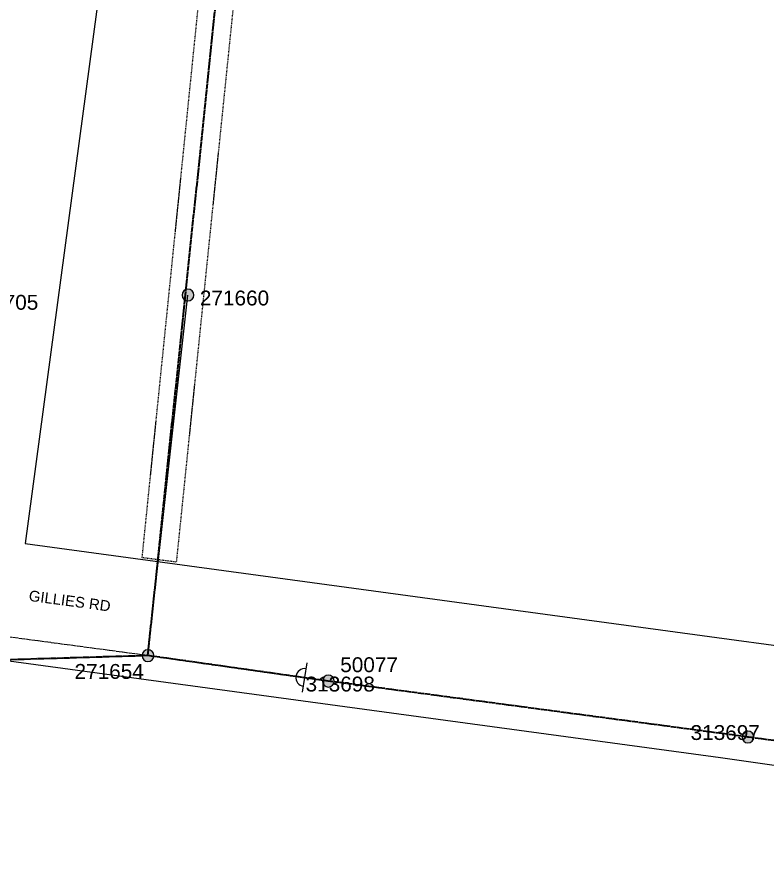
# Model space of a CAD drawing. Header units: metres. Extents: x 267072 to 270320, y 6186424 to 6191197.
# Drawn here: x 267969.6 to 268095.7, y 6187439 to 6187580.6 of the extents above; entities that cross this region are included whole.
import ezdxf
from ezdxf.enums import TextEntityAlignment as Align

# ---------------------------------------------------------------- set-up
doc = ezdxf.new("R2010")
doc.units = ezdxf.units.M
for name, pattern in [('Cable Exist OH', [1, 1, 0]), ('DASHED', [19.05, 12.7, -6.35]), ('HIDDEN2', [0.1875, 0.125, -0.0625])]:
    doc.linetypes.add(name, pattern=pattern)
doc.layers.get('0').update_dxf_attribs({"color": 6})
for name, color, linetype, lineweight in [('_User_HV_Exist', 1, 'Continuous', 35), ('Cadastre Land Parcels_SP_EXT', 118, 'Continuous', 15), ('Cadastre Other Property_SP_EXT', 138, 'DASHED', 15), ('Cadastre Roads_SP_EXT', 218, 'Continuous', 15), ('Mains_HV_EXT', 13, 'Continuous', 25)]:
    doc.layers.add(name, color=color, linetype=linetype, lineweight=lineweight)
for name, color, linetype in [('Equip_SP_HV_EXT', 7, 'Continuous'), ('OH_Details_SP_MISC', 7, 'Continuous'), ('SupportsOH_SP_TR_HV_LV_SL_EXT', 7, 'Continuous'), ('SupportsOH_SP_TR_HV_LV_SL_MOD', 3, 'Continuous')]:
    doc.layers.add(name, color=color, linetype=linetype)
doc.styles.add('POLE_LABEL', font='arial.ttf', dxfattribs={"height": 2})
doc.styles.get("Standard").update_dxf_attribs({"font": 'arial.ttf'})

# ---------------------------------------------------------------- blocks, each defined once
blk = doc.blocks.new('POLE_EXT')
blk.add_hatch(color=256).paths.add_polyline_path([(-1, 0, 1), (1, 0, 1)])
blk.add_lwpolyline([(-1, 0, 1), (1, 0, 1)], format="xyb", close=True)
at = {"flags": 8}
blk.add_attdef('pNumber', text='', height=2, dxfattribs=at).set_placement((2.5, 2.5), align=Align.MIDDLE_CENTER)
at = {"style": 'POLE_LABEL', "flags": 9}
for tag, p in [('STRUCTURE_PLANT_NUMBER', (1.35, 0.03)), ('STREET_CODE', (1.35, -0.2))]:
    blk.add_attdef(tag, text='', height=0.2, dxfattribs=at).set_placement(p, align=Align.MIDDLE_LEFT)
at = {"flags": 9}
for tag, p in [('OWNED_BY', (1.35, -0.4)), ('SPECIAL_USE', (1.35, -0.8)), ('STATE', (1.35, -1)), ('cLV', (1.35, -1.4)), ('PARENT', (1.35, -0.6)), ('USAGE', (1.35, -1.2)), ('hDepth', (1.35, -1.6)), ('hDia', (1.35, -1.8)), ('cHV', (1.35, -2)), ('LBRACKET', (1.35, -2.2)), ('LExisting', (1.35, -2.4)), ('LANTNUMBER', (1.35, -2.6)), ('LOther', (1.35, -2.8)), ('cLinedev', (1.35, -3.4)), ('pExisting', (1.35, -3.8)), ('LRemove', (1.35, -3)), ('LEGEND', (1.35, -3.2)), ('LOCATION', (1.35, -3.6)), ('PFNUMBER', (1.35, -4)), ('NEWPFNUMBER', (1.35, -4.2)), ('pFooting', (1.35, -4.4)), ('pNew', (1.35, -4.6)), ('pRelocate', (1.35, -5)), ('pRemove', (1.35, -5.2)), ('pReplace', (1.35, -5.4)), ('pStay', (1.35, -5.6)), ('pType', (1.35, -5.8)), ('cspan', (1.35, -6)), ('STREETNAME', (1.35, -6.2)), ('SUBURB', (1.35, -6.4)), ('OPERATED_BY', (1.36, -7.01)), ('NOTES', (1.35, -6.6)), ('MAINTAINED_BY', (1.36, -6.81))]:
    blk.add_attdef(tag, text='', height=0.2, dxfattribs=at).set_placement(p, align=Align.MIDDLE_LEFT)
at = {"flags": 1}
blk.add_attdef('Z', (1.35, -7.33), '', height=0.2, dxfattribs=at)
blk = doc.blocks.new('HV_USL_CLOSED_EXT')
at = {"layer": 'Equip_SP_HV_EXT'}
blk.add_line((4, 2.5), (4, -2.5), dxfattribs=at)
blk.add_arc((4, 0), 1.5, 270, 90, dxfattribs=at)
at = {"layer": 'Equip_SP_HV_EXT', "width": 0.9, "flags": 8}
blk.add_attdef('ASSET_NUM', text='', height=2, rotation=270, dxfattribs=at).set_placement((9.5, 0), align=Align.MIDDLE_CENTER)
at = {"layer": 'Equip_SP_HV_EXT'}
for tag, flags, p in [('ACTUAL_STATUS', 9, (0, 1.55)), ('STREET_CODE', 9, (0, 1.75)), ('CONSTRUCTED_VOLTAGE', 9, (0, 1.35)), ('NO_PHASES', 9, (0, 1.15)), ('OPERATING_VOLTAGE', 9, (0, 0.95)), ('ORIENTATION', 9, (0, 0.75)), ('OWNED_BY', 9, (0, 0.55)), ('OPERATED_BY', 9, (0, 0.35)), ('MAINTAINED_BY', 9, (0, 0.15)), ('STATE', 9, (0, -0.05)), ('SWITCH_TYPE', 9, (0, -0.25)), ('USAGE', 9, (0, -0.45)), ('LEGEND', 9, (0, -0.65)), ('LOCATION', 9, (0, -0.85)), ('STREETNAME', 9, (0, -1.05)), ('SUBURB', 9, (0, -1.25)), ('NOTES', 9, (0, -1.45)), ('Z', 1, (0, -1.85)), ('LABEL_ALIGNMENT', 9, (0, -1.65))]:
    blk.add_attdef(tag, text='', height=0.1, dxfattribs=dict(at, flags=flags)).set_placement(p, align=Align.MIDDLE_LEFT)
blk = doc.blocks.new('*U259')
blk.add_hatch(color=256).paths.add_polyline_path([(-1, 0, 1), (1, 0, 1)])
blk.add_lwpolyline([(-1, 0, 1), (1, 0, 1)], format="xyb", close=True)
at = {"flags": 8}
blk.add_attdef('pNumber', text='', height=2, dxfattribs=at).set_placement((-0.14, -17.15), align=Align.MIDDLE_CENTER)
at = {"style": 'POLE_LABEL', "flags": 9}
for tag, p in [('STRUCTURE_PLANT_NUMBER', (-1.28, -19.62)), ('STREET_CODE', (-1.28, -19.85))]:
    blk.add_attdef(tag, text='', height=0.2, dxfattribs=at).set_placement(p, align=Align.MIDDLE_LEFT)
at = {"flags": 9}
for tag, p in [('OWNED_BY', (-1.28, -20.05)), ('SPECIAL_USE', (-1.28, -20.45)), ('STATE', (-1.28, -20.65)), ('cLV', (-1.28, -21.05)), ('PARENT', (-1.28, -20.25)), ('USAGE', (-1.28, -20.85)), ('hDepth', (-1.28, -21.25)), ('cHV', (-1.28, -21.65)), ('hDia', (-1.28, -21.45)), ('LBRACKET', (-1.28, -21.85)), ('LExisting', (-1.28, -22.05)), ('LANTNUMBER', (-1.28, -22.25)), ('LOther', (-1.28, -22.45)), ('LRemove', (-1.28, -22.65)), ('cLinedev', (-1.28, -23.05)), ('pExisting', (-1.28, -23.45)), ('pFooting', (-1.28, -24.05)), ('LEGEND', (-1.28, -22.85)), ('LOCATION', (-1.28, -23.25)), ('PFNUMBER', (-1.28, -23.65)), ('NEWPFNUMBER', (-1.28, -23.85)), ('pNew', (-1.28, -24.25)), ('pRelocate', (-1.28, -24.65)), ('pRemove', (-1.28, -24.85)), ('pReplace', (-1.28, -25.05)), ('pStay', (-1.28, -25.25)), ('pType', (-1.28, -25.45)), ('cspan', (-1.28, -25.65)), ('STREETNAME', (-1.28, -25.85)), ('SUBURB', (-1.28, -26.05)), ('OPERATED_BY', (-1.28, -26.66)), ('NOTES', (-1.28, -26.25)), ('MAINTAINED_BY', (-1.28, -26.47))]:
    blk.add_attdef(tag, text='', height=0.2, dxfattribs=at).set_placement(p, align=Align.MIDDLE_LEFT)
at = {"flags": 1}
blk.add_attdef('Z', (-1.28, -26.98), '', height=0.2, dxfattribs=at)

msp = doc.modelspace()

# ---------------------------------------------------------------- linework, layer by layer
at = {"layer": '_User_HV_Exist', "linetype": 'Cable Exist OH'}
for points in [[(267991.6266, 6187473.2576), (268008.8388, 6187638.6155), (268012.8581, 6187697.9708)], [(267991.6266, 6187473.2576), (267951.8427, 6187472.0535)], [(268021.9573, 6187468.9787), (267991.6266, 6187473.2576)], [(268139.3831, 6187453.0262), (268092.5226, 6187459.5784), (268021.9573, 6187468.9787)]]:
    msp.add_lwpolyline(points, dxfattribs=at)
at = {"layer": 'Cadastre Land Parcels_SP_EXT', "linetype": 'Continuous'}
for points in [[(268161.6745, 6187609.5467), (268162.0785, 6187612.5197), (267990.2799, 6187635.8265), (267970.98, 6187492.1018), (268090.5705, 6187475.8832), (268110.5323, 6187473.1759), (268229.0442, 6187457.1038), (268255.967, 6187453.4532), (268294.4831, 6187448.2296), (268304.6049, 6187446.8568), (268314.5853, 6187445.5035), (268338.7367, 6187442.2274), (268329.7728, 6187463.7189), (268391.1161, 6187544.2104), (268427.333, 6187593.269), (268431.645, 6187599.4871), (268414.5815, 6187593.3963), (268363.1197, 6187595.3313), (268361.388, 6187585.48), (268187.8461, 6187609.0236), (268187.442, 6187606.0506), (268161.6745, 6187609.5467)], [(268287.9028, 6187408.5457), (268301.9322, 6187426.9532), (268207.4818, 6187439.7731), (268187.5458, 6187442.4783), (268167.6105, 6187445.1844), (268107.7989, 6187453.3034), (268096.1265, 6187454.9268), (268087.8776, 6187456.0754), (268028.0643, 6187464.1879), (267968.2517, 6187472.299), (267965.5723, 6187452.3572), (267962.8947, 6187432.4164), (267960.2162, 6187412.4745), (267957.5378, 6187392.5337), (268077.1656, 6187376.3262), (268097.0878, 6187373.5433), (268099.765, 6187393.4831), (268159.5756, 6187385.3531), (268179.5116, 6187382.6451), (268199.4476, 6187379.9369), (268259.8445, 6187371.7314), (268273.8737, 6187390.138), (268287.9028, 6187408.5457)]]:
    msp.add_lwpolyline(points, close=True, dxfattribs=at)
at = {"layer": 'Cadastre Other Property_SP_EXT', "linetype": 'HIDDEN2'}
msp.add_lwpolyline([(267990.6068, 6187489.7803), (267996.4493, 6187489.0282), (268011.8374, 6187639.1636), (268011.7888, 6187639.8538), (268016.3423, 6187696.6994), (268016.087, 6187697.4686), (268009.6463, 6187698.3373), (268010.2738, 6187696.0843), (268005.9342, 6187640.2916), (267990.6068, 6187489.7803)], close=True, dxfattribs=at)
at = {"layer": 'Mains_HV_EXT', "linetype": 'Cable Exist OH'}
for points in [[(267991.6266, 6187473.2576), (268008.8388, 6187638.6155), (268012.8581, 6187697.9708)], [(267991.6266, 6187473.2576), (267953.8926, 6187478.3018)], [(268021.9573, 6187468.9787), (267991.6266, 6187473.2576)], [(268139.3831, 6187453.0262), (268092.5226, 6187459.5784), (268021.9573, 6187468.9787)]]:
    msp.add_lwpolyline(points, dxfattribs=at)
at = {"layer": 'OH_Details_SP_MISC', "color": 7, "linetype": 'Continuous', "flags": 128}
for points in [[(267991.6252, 6187473.2577), (267998.352, 6187533.878)], [(267877.6193, 6187142.051), (267916.944, 6187209.7511), (267925.978, 6187278.5953), (267935.4513, 6187349.2259), (267945.5081, 6187422.5015), (267951.8427, 6187472.0535), (267991.6266, 6187473.2576), (268021.9573, 6187468.9787)]]:
    msp.add_lwpolyline(points, dxfattribs=at)

# ---------------------------------------------------------------- block references
at = {"layer": 'Equip_SP_HV_EXT'}
ref = msp.add_blockref('HV_USL_CLOSED_EXT', (268021.9573, 6187468.9786), dxfattribs=dict(at, rotation=171.4172262098697))
ref.add_attrib('ASSET_NUM', '50077', dxfattribs={"layer": '0', "height": 2.5}).set_placement((268023.9573, 6187469.7286), align=Align.BOTTOM_LEFT)
at = {"layer": 'SupportsOH_SP_TR_HV_LV_SL_EXT'}
ref = msp.add_blockref('POLE_EXT', (267998.352, 6187533.878), dxfattribs=at)
ref.add_attrib('ASSET_NUM', '271660', dxfattribs={"layer": '0', "height": 2.5, "style": 'POLE_LABEL'}).set_placement((268000.352, 6187534.628), align=Align.TOP_LEFT)
ref = msp.add_blockref('POLE_EXT', (267991.6266, 6187473.2576), dxfattribs=at)
ref.add_attrib('ASSET_NUM', '271654', dxfattribs={"layer": '0', "height": 2.5, "style": 'POLE_LABEL'}).set_placement((267990.9346, 6187471.8507), align=Align.TOP_RIGHT)
ref = msp.add_blockref('POLE_EXT', (268021.9573, 6187468.9787), dxfattribs=at)
ref.add_attrib('ASSET_NUM', '313698', dxfattribs={"layer": '0', "height": 2.5, "style": 'POLE_LABEL'}).set_placement((268023.9573, 6187469.7287), align=Align.TOP_CENTER)
ref = msp.add_blockref('POLE_EXT', (268092.5226, 6187459.5783), dxfattribs=at)
ref.add_attrib('ASSET_NUM', '313697', dxfattribs={"layer": '0', "height": 2.5, "style": 'POLE_LABEL'}).set_placement((268094.5226, 6187460.3283), align=Align.MIDDLE_RIGHT)
at = {"layer": 'SupportsOH_SP_TR_HV_LV_SL_MOD'}
ref = msp.add_blockref('*U259', (267960.6651, 6187537.0103), dxfattribs=at)
ref.add_attrib('ASSET_NUM', '3T0705', dxfattribs={"height": 2.5, "style": 'POLE_LABEL'}).set_placement((267973.1902, 6187530.6596), align=Align.BOTTOM_RIGHT)

# ---------------------------------------------------------------- texts
at = {"layer": 'Cadastre Roads_SP_EXT'}
msp.add_text('GILLIES RD', height=1.8, rotation=352.44931, dxfattribs=at).set_placement((267971.5023, 6187482.4784))

doc.saveas('drawing.dxf')
